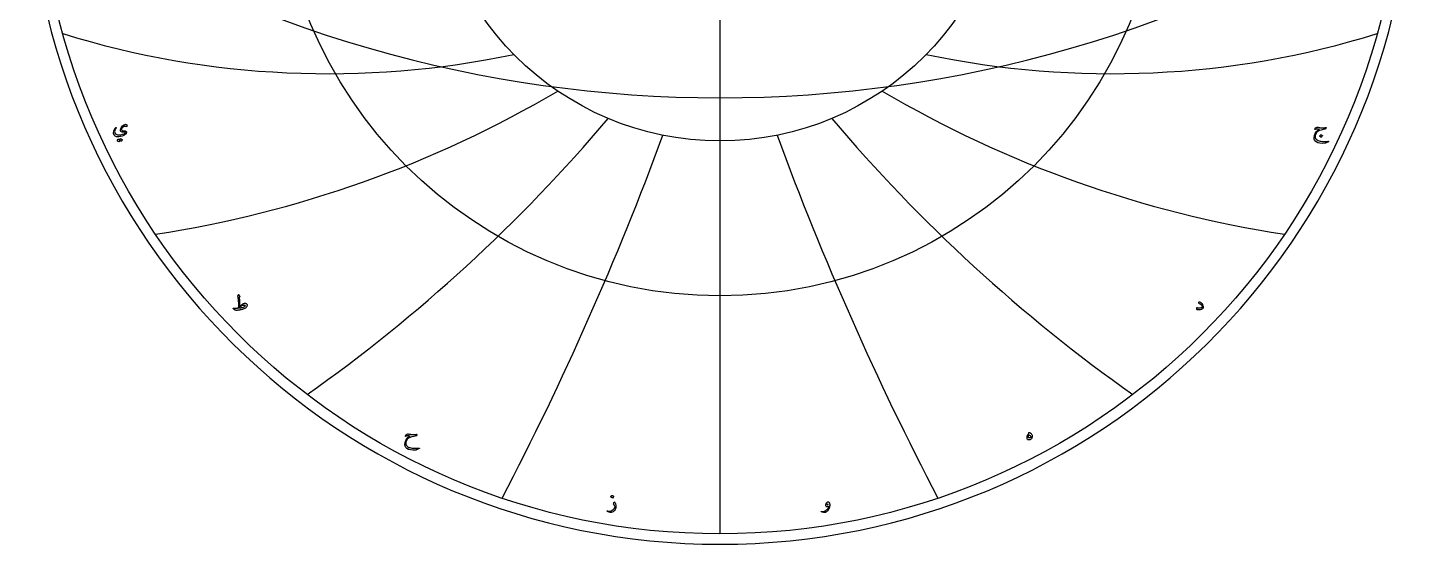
# Model space of a CAD drawing. Header units: millimetres. Extents: x -256 to 256, y -256 to 260.
# Drawn here: x -256 to 256, y -256 to -65 of the extents above; entities that cross this region are included whole.
import ezdxf

# ---------------------------------------------------------------- set-up
doc = ezdxf.new("R2010")
doc.units = ezdxf.units.MM
for name, color, linetype in [('CUT_OUTER', 1, 'Continuous'), ('ENGRAVE', 7, 'Continuous'), ('ENGRAVE_FINE', 8, 'Continuous'), ('TEXT', 5, 'Continuous')]:
    doc.layers.add(name, color=color, linetype=linetype)

msp = doc.modelspace()

# ---------------------------------------------------------------- linework, layer by layer
at = {"layer": 'CUT_OUTER'}
msp.add_arc((0, 0), 256.05, 91.4063, 88.5938, dxfattribs=at)
at = {"layer": 'ENGRAVE'}
for points in [[(0, -252.2), (0, 252.2)], [(0, -252.2), (0, -106.97)]]:
    msp.add_lwpolyline(points, dxfattribs=at)
for radius in [252.2, 164.25, 106.97]:
    msp.add_circle((0, 0), radius, dxfattribs=at)
for centre, radius, start, end in [((-144.85, 250.88), 333.02, 252.8493, 281.8826), ((144.85, 250.88), 333.02, 258.1174, 287.1507), ((-271.84, 271.84), 418.06, 278.6725, 300.4474), ((271.84, 271.84), 418.06, 239.5526, 261.3275), ((-497.74, 287.37), 597.75, 305.25784, 319.77448), ((497.74, 287.37), 597.75, 220.22552, 234.74216), ((-1108.08, 296.91), 1158.87, 332.45602, 339.71434), ((1108.08, 296.91), 1158.87, 200.28566, 207.54398)]:
    msp.add_arc(centre, radius, start, end, dxfattribs=at)
at = {"layer": 'ENGRAVE_FINE'}
msp.add_arc((0, 376.97), 468.02, 237.4836, 302.5164, dxfattribs=at)
at = {"layer": 'TEXT'}
for points in [[(-219.57, -101.69), (-219.82, -101.61), (-220.1, -101.6), (-220.41, -101.68), (-220.75, -101.84), (-220.96, -101.99), (-221.14, -102.17), (-221.29, -102.38), (-221.39, -102.61), (-221.4, -102.66), (-221.4, -102.71), (-221.4, -102.76), (-221.38, -102.81), (-221.25, -102.98), (-221.05, -103.1), (-220.76, -103.19), (-220.39, -103.23), (-220.02, -103.27), (-219.75, -103.34), (-219.58, -103.45), (-219.52, -103.58), (-219.51, -103.86), (-219.57, -104.11), (-219.69, -104.34), (-219.87, -104.53), (-220.44, -104.92), (-221.06, -105.21), (-221.71, -105.39), (-222.4, -105.48), (-223.15, -105.42), (-223.72, -105.2), (-224.09, -104.8), (-224.27, -104.22), (-224.28, -103.91), (-224.24, -103.56), (-224.14, -103.2), (-223.98, -102.8), (-223.92, -102.69), (-223.87, -102.58), (-223.81, -102.48), (-223.75, -102.38), (-223.69, -102.29), (-223.62, -102.19), (-223.56, -102.1), (-223.49, -102.02), (-223.45, -101.98), (-223.42, -101.97), (-223.39, -101.97), (-223.37, -102), (-223.35, -102.04), (-223.35, -102.07), (-223.36, -102.11), (-223.37, -102.14), (-223.69, -102.65), (-223.88, -103.12), (-223.94, -103.53), (-223.87, -103.89), (-223.64, -104.27), (-223.31, -104.54), (-222.87, -104.7), (-222.32, -104.74), (-221.62, -104.69), (-220.99, -104.54), (-220.43, -104.31), (-219.94, -103.99), (-219.91, -103.96), (-219.9, -103.94), (-219.9, -103.91), (-219.93, -103.88), (-220.03, -103.83), (-220.21, -103.79), (-220.47, -103.75), (-220.8, -103.73), (-221.14, -103.69), (-221.4, -103.61), (-221.58, -103.49), (-221.68, -103.34), (-221.72, -103.16), (-221.74, -102.97), (-221.72, -102.78), (-221.66, -102.57), (-221.49, -102.17), (-221.25, -101.8), (-220.94, -101.46), (-220.57, -101.16), (-220.47, -101.08), (-220.38, -101.02), (-220.28, -100.97), (-220.19, -100.92), (-220.11, -100.89), (-220.02, -100.86), (-219.94, -100.85), (-219.87, -100.84), (-219.57, -100.87), (-219.39, -101), (-219.32, -101.23), (-219.37, -101.56), (-219.41, -101.65), (-219.45, -101.7), (-219.51, -101.72), (-219.57, -101.69)], [(224.15, -102.17), (223.97, -102.59), (223.95, -102.62), (223.93, -102.64), (223.91, -102.65), (223.88, -102.66), (223.02, -102.79), (222.3, -102.96), (221.73, -103.16), (221.29, -103.39), (220.67, -103.89), (220.28, -104.44), (220.1, -105.04), (220.15, -105.69), (220.29, -106.04), (220.52, -106.35), (220.84, -106.62), (221.26, -106.85), (221.56, -106.95), (221.93, -107.03), (222.37, -107.1), (222.88, -107.14), (223.16, -107.15), (223.42, -107.16), (223.69, -107.17), (223.95, -107.17), (224.21, -107.16), (224.46, -107.15), (224.7, -107.14), (224.94, -107.12), (225, -107.11), (225.04, -107.12), (225.08, -107.13), (225.1, -107.15), (225.11, -107.17), (225.11, -107.2), (225.11, -107.22), (225.1, -107.25), (225.09, -107.26), (225.08, -107.28), (225.07, -107.29), (225.05, -107.29), (225.04, -107.3), (225.03, -107.31), (225.01, -107.31), (225, -107.32), (224.77, -107.39), (224.58, -107.47), (224.41, -107.54), (224.26, -107.62), (224.17, -107.68), (224.08, -107.73), (224.01, -107.77), (223.94, -107.8), (223.88, -107.82), (223.83, -107.84), (223.79, -107.86), (223.77, -107.86), (222.71, -107.9), (221.81, -107.83), (221.07, -107.63), (220.48, -107.33), (220.06, -106.91), (219.81, -106.38), (219.74, -105.75), (219.83, -105.02), (220.09, -104.28), (220.48, -103.65), (221.02, -103.13), (221.71, -102.72), (221.22, -102.63), (220.8, -102.61), (220.44, -102.66), (220.14, -102.78), (220.12, -102.78), (220.09, -102.79), (220.07, -102.79), (220.05, -102.79), (220.03, -102.78), (220.02, -102.77), (220.01, -102.76), (220.01, -102.74), (220.02, -102.64), (220.04, -102.55), (220.06, -102.45), (220.09, -102.36), (220.19, -102.18), (220.34, -102.04), (220.56, -101.96), (220.83, -101.92), (221, -101.92), (221.22, -101.94), (221.48, -101.98), (221.78, -102.03), (222.1, -102.09), (222.39, -102.13), (222.65, -102.15), (222.89, -102.15), (223.01, -102.14), (223.13, -102.14), (223.26, -102.13), (223.39, -102.11), (223.54, -102.1), (223.69, -102.08), (223.84, -102.06), (224.01, -102.03), (224.1, -102.03), (224.15, -102.05), (224.17, -102.1), (224.15, -102.17)], [(-221.74, -106.16), (-221.73, -106.15), (-221.72, -106.14), (-221.7, -106.14), (-221.68, -106.14), (-221.6, -106.17), (-221.53, -106.2), (-221.46, -106.24), (-221.39, -106.27), (-221.32, -106.32), (-221.26, -106.36), (-221.19, -106.41), (-221.13, -106.46), (-221.12, -106.48), (-221.11, -106.49), (-221.11, -106.51), (-221.12, -106.53), (-221.49, -107.12), (-221.5, -107.13), (-221.52, -107.13), (-221.54, -107.12), (-221.56, -107.1), (-221.58, -107.09), (-221.61, -107.07), (-221.65, -107.04), (-221.69, -107.01), (-221.75, -106.98), (-221.83, -106.94), (-221.91, -106.89), (-222, -106.83), (-222.3, -107.29), (-222.31, -107.3), (-222.33, -107.31), (-222.35, -107.3), (-222.38, -107.28), (-222.4, -107.27), (-222.43, -107.24), (-222.48, -107.21), (-222.54, -107.17), (-222.61, -107.13), (-222.7, -107.07), (-222.8, -107.01), (-222.92, -106.94), (-222.93, -106.93), (-222.94, -106.92), (-222.93, -106.91), (-222.93, -106.89), (-222.55, -106.33), (-222.54, -106.32), (-222.52, -106.31), (-222.51, -106.31), (-222.48, -106.31), (-222.42, -106.33), (-222.36, -106.36), (-222.3, -106.39), (-222.24, -106.42), (-222.18, -106.45), (-222.12, -106.49), (-222.07, -106.53), (-222.02, -106.57)], [(222.16, -104.68), (222.16, -104.67), (222.18, -104.66), (222.2, -104.66), (222.22, -104.66), (222.37, -104.73), (222.51, -104.8), (222.64, -104.89), (222.77, -104.99), (222.78, -105), (222.78, -105.02), (222.78, -105.04), (222.77, -105.05), (222.41, -105.64), (222.4, -105.65), (222.38, -105.66), (222.36, -105.65), (222.33, -105.63), (222.31, -105.62), (222.28, -105.59), (222.23, -105.56), (222.17, -105.52), (222.1, -105.48), (222.01, -105.42), (221.91, -105.36), (221.79, -105.29), (221.78, -105.28), (221.77, -105.27), (221.77, -105.26), (221.78, -105.25)], [(-178.28, -164.2), (-178.24, -164.12), (-178.21, -164.05), (-178.18, -163.98), (-178.16, -163.93), (-178.14, -163.88), (-178.12, -163.85), (-178.11, -163.82), (-178.1, -163.81), (-178.09, -163.79), (-178.07, -163.78), (-178.05, -163.77), (-178.03, -163.77), (-178.01, -163.77), (-178, -163.78), (-177.99, -163.8), (-177.98, -163.82), (-177.94, -163.92), (-177.9, -164), (-177.87, -164.08), (-177.84, -164.14), (-177.82, -164.17), (-177.8, -164.2), (-177.78, -164.23), (-177.76, -164.27), (-177.73, -164.3), (-177.7, -164.34), (-177.67, -164.38), (-177.63, -164.42), (-177.61, -164.46), (-177.6, -164.5), (-177.61, -164.54), (-177.63, -164.58), (-177.78, -164.78), (-177.8, -164.81), (-177.81, -164.84), (-177.82, -164.87), (-177.82, -164.91), (-177.74, -165.76), (-177.69, -166.45), (-177.67, -166.98), (-177.68, -167.35), (-177.68, -167.49), (-177.69, -167.61), (-177.7, -167.72), (-177.71, -167.82), (-177.72, -167.91), (-177.73, -167.99), (-177.74, -168.06), (-177.75, -168.11), (-177.52, -167.94), (-177.31, -167.78), (-177.11, -167.64), (-176.93, -167.51), (-176.77, -167.4), (-176.62, -167.31), (-176.49, -167.24), (-176.38, -167.18), (-176.19, -167.09), (-176.01, -167.02), (-175.84, -166.97), (-175.68, -166.95), (-175.6, -166.94), (-175.51, -166.96), (-175.42, -166.99), (-175.32, -167.05), (-175.14, -167.18), (-175, -167.31), (-174.91, -167.43), (-174.87, -167.55), (-174.88, -167.68), (-174.91, -167.83), (-174.97, -167.99), (-175.05, -168.18), (-175.15, -168.35), (-175.24, -168.5), (-175.32, -168.62), (-175.39, -168.71), (-175.54, -168.82), (-175.8, -168.95), (-176.17, -169.09), (-176.65, -169.24), (-176.91, -169.32), (-177.18, -169.39), (-177.46, -169.45), (-177.73, -169.5), (-178.02, -169.54), (-178.3, -169.58), (-178.59, -169.6), (-178.88, -169.62), (-178.98, -169.6), (-179.08, -169.58), (-179.18, -169.55), (-179.27, -169.52), (-179.35, -169.48), (-179.44, -169.44), (-179.51, -169.39), (-179.59, -169.35), (-179.72, -169.25), (-179.83, -169.15), (-179.92, -169.06), (-179.98, -168.96), (-180.02, -168.88), (-180.03, -168.82), (-180, -168.79), (-179.95, -168.79), (-179.81, -168.81), (-179.65, -168.82), (-179.48, -168.83), (-179.31, -168.83), (-179.12, -168.83), (-178.92, -168.83), (-178.7, -168.82), (-178.48, -168.8), (-177.97, -168.3), (-177.96, -168.1), (-177.96, -167.89), (-177.96, -167.69), (-177.96, -167.48), (-177.97, -167.27), (-177.98, -167.06), (-177.99, -166.84), (-178.01, -166.62), (-178.03, -166.4), (-178.05, -166.19), (-178.07, -165.99), (-178.09, -165.8), (-178.12, -165.61), (-178.14, -165.43), (-178.16, -165.25), (-178.18, -165.08), (-178.2, -164.92), (-178.22, -164.78), (-178.23, -164.67), (-178.25, -164.56), (-178.26, -164.48), (-178.27, -164.42), (-178.28, -164.37), (-178.29, -164.34), (-178.29, -164.31), (-178.29, -164.28), (-178.29, -164.24), (-178.28, -164.2)], [(-176.62, -167.83), (-176.92, -167.95), (-177.26, -168.15), (-177.62, -168.41), (-178.03, -168.75), (-177.64, -168.7), (-177.27, -168.64), (-176.92, -168.57), (-176.59, -168.49), (-176.28, -168.4), (-175.99, -168.3), (-175.72, -168.19), (-175.48, -168.07), (-175.65, -167.86), (-175.89, -167.75), (-176.22, -167.74), (-176.62, -167.83)], [(177.03, -166.91), (177.06, -166.82), (177.09, -166.74), (177.12, -166.67), (177.15, -166.6), (177.17, -166.54), (177.2, -166.5), (177.23, -166.46), (177.25, -166.43), (177.29, -166.4), (177.33, -166.38), (177.38, -166.39), (177.43, -166.41), (177.89, -166.72), (178.24, -167.07), (178.49, -167.48), (178.63, -167.94), (178.65, -168.07), (178.66, -168.19), (178.67, -168.32), (178.67, -168.44), (178.66, -168.56), (178.64, -168.67), (178.62, -168.78), (178.59, -168.88), (178.56, -168.94), (178.53, -168.99), (178.48, -169.03), (178.43, -169.07), (178.24, -169.16), (178.05, -169.24), (177.86, -169.3), (177.65, -169.35), (177.45, -169.39), (177.24, -169.42), (177.02, -169.44), (176.8, -169.45), (176.54, -169.41), (176.38, -169.26), (176.33, -169.02), (176.37, -168.66), (176.38, -168.63), (176.4, -168.6), (176.43, -168.58), (176.46, -168.56), (176.49, -168.57), (176.52, -168.58), (176.55, -168.59), (176.58, -168.62), (176.67, -168.67), (176.8, -168.7), (176.96, -168.7), (177.16, -168.69), (177.58, -168.63), (177.93, -168.56), (178.2, -168.48), (178.39, -168.39), (178.4, -168.38), (178.4, -168.36), (178.41, -168.34), (178.4, -168.3), (178.27, -167.93), (178.02, -167.61), (177.64, -167.33), (177.14, -167.09), (177.08, -167.06), (177.04, -167.02), (177.02, -166.97), (177.03, -166.91)], [(114.29, -214.77), (114.36, -214.74), (114.44, -214.73), (114.52, -214.75), (114.61, -214.79), (114.84, -214.95), (115.04, -215.12), (115.19, -215.32), (115.32, -215.53), (115.4, -215.76), (115.45, -215.99), (115.45, -216.23), (115.42, -216.47), (115.35, -216.69), (115.27, -216.89), (115.16, -217.06), (115.02, -217.21), (114.87, -217.33), (114.71, -217.41), (114.53, -217.46), (114.35, -217.48), (114.11, -217.46), (113.91, -217.39), (113.76, -217.28), (113.65, -217.11), (113.59, -216.9), (113.56, -216.67), (113.58, -216.4), (113.64, -216.11), (113.74, -215.8), (113.87, -215.51), (114.04, -215.24), (114.24, -214.98), (114.25, -214.97), (114.25, -214.94), (114.25, -214.92), (114.26, -214.88), (114.26, -214.84), (114.26, -214.8), (114.28, -214.78), (114.29, -214.77)], [(-112.16, -215.54), (-112.34, -215.96), (-112.36, -215.99), (-112.38, -216.01), (-112.4, -216.02), (-112.43, -216.03), (-113.29, -216.17), (-114.01, -216.33), (-114.58, -216.53), (-115.02, -216.76), (-115.64, -217.26), (-116.03, -217.81), (-116.2, -218.41), (-116.16, -219.06), (-116.02, -219.41), (-115.79, -219.72), (-115.47, -219.99), (-115.04, -220.22), (-114.75, -220.32), (-114.38, -220.4), (-113.94, -220.47), (-113.43, -220.51), (-113.15, -220.53), (-112.88, -220.53), (-112.62, -220.54), (-112.36, -220.54), (-112.1, -220.53), (-111.85, -220.52), (-111.61, -220.51), (-111.37, -220.49), (-111.31, -220.49), (-111.27, -220.49), (-111.23, -220.5), (-111.21, -220.52), (-111.2, -220.54), (-111.2, -220.57), (-111.2, -220.59), (-111.21, -220.62), (-111.22, -220.64), (-111.23, -220.65), (-111.24, -220.66), (-111.26, -220.66), (-111.27, -220.67), (-111.28, -220.68), (-111.3, -220.68), (-111.31, -220.69), (-111.54, -220.76), (-111.73, -220.84), (-111.9, -220.91), (-112.05, -220.99), (-112.14, -221.05), (-112.23, -221.1), (-112.3, -221.14), (-112.37, -221.17), (-112.43, -221.2), (-112.48, -221.21), (-112.52, -221.23), (-112.54, -221.23), (-113.6, -221.27), (-114.5, -221.2), (-115.24, -221.01), (-115.83, -220.7), (-116.25, -220.28), (-116.5, -219.75), (-116.57, -219.13), (-116.48, -218.39), (-116.22, -217.65), (-115.83, -217.02), (-115.29, -216.5), (-114.6, -216.09), (-115.09, -216), (-115.51, -215.98), (-115.87, -216.03), (-116.17, -216.15), (-116.19, -216.16), (-116.22, -216.16), (-116.24, -216.16), (-116.26, -216.16), (-116.28, -216.16), (-116.29, -216.14), (-116.3, -216.13), (-116.3, -216.11), (-116.29, -216.01), (-116.27, -215.92), (-116.25, -215.82), (-116.22, -215.73), (-116.12, -215.55), (-115.97, -215.41), (-115.75, -215.33), (-115.48, -215.29), (-115.31, -215.29), (-115.09, -215.31), (-114.83, -215.35), (-114.53, -215.4), (-114.21, -215.46), (-113.92, -215.5), (-113.66, -215.52), (-113.42, -215.52), (-113.3, -215.51), (-113.18, -215.51), (-113.05, -215.5), (-112.92, -215.48), (-112.77, -215.47), (-112.62, -215.45), (-112.47, -215.43), (-112.3, -215.4), (-112.21, -215.4), (-112.16, -215.42), (-112.14, -215.47), (-112.16, -215.54)], [(115.03, -216.43), (115.06, -216.39), (115.07, -216.34), (115.04, -216.28), (114.99, -216.2), (114.81, -216.01), (114.64, -215.87), (114.47, -215.79), (114.3, -215.77), (114.22, -215.78), (114.15, -215.82), (114.08, -215.89), (114.02, -215.99), (113.97, -216.1), (113.94, -216.19), (113.93, -216.27), (113.94, -216.34), (113.99, -216.47), (114.08, -216.56), (114.22, -216.61), (114.39, -216.63), (114.58, -216.61), (114.74, -216.58), (114.9, -216.52), (115.03, -216.43)], [(-39.19, -240.4), (-39.18, -240.38), (-39.18, -240.37), (-39.17, -240.37), (-39.16, -240.36), (-39.14, -240.36), (-39.12, -240.37), (-39.08, -240.39), (-39.05, -240.42), (-38.91, -240.59), (-38.79, -240.78), (-38.68, -241), (-38.6, -241.25), (-38.53, -241.52), (-38.49, -241.78), (-38.48, -242.03), (-38.49, -242.29), (-38.56, -242.62), (-38.67, -242.94), (-38.83, -243.25), (-39.03, -243.54), (-39.27, -243.81), (-39.55, -244.02), (-39.86, -244.19), (-40.21, -244.31), (-40.3, -244.33), (-40.4, -244.33), (-40.49, -244.32), (-40.58, -244.3), (-40.8, -244.23), (-40.99, -244.16), (-41.16, -244.09), (-41.31, -244.03), (-41.44, -243.98), (-41.55, -243.93), (-41.64, -243.89), (-41.7, -243.85), (-41.72, -243.84), (-41.73, -243.83), (-41.73, -243.82), (-41.73, -243.81), (-41.73, -243.79), (-41.73, -243.78), (-41.72, -243.76), (-41.71, -243.75), (-41.7, -243.74), (-41.68, -243.74), (-41.66, -243.74), (-41.64, -243.74), (-41.51, -243.78), (-41.38, -243.81), (-41.26, -243.83), (-41.15, -243.85), (-41.04, -243.86), (-40.93, -243.86), (-40.83, -243.86), (-40.73, -243.85), (-40.63, -243.84), (-40.53, -243.81), (-40.42, -243.78), (-40.31, -243.74), (-40.2, -243.69), (-40.09, -243.63), (-39.97, -243.56), (-39.85, -243.49), (-39.5, -243.24), (-39.21, -242.97), (-38.96, -242.68), (-38.77, -242.37), (-38.76, -242.35), (-38.75, -242.32), (-38.75, -242.29), (-38.75, -242.25), (-38.84, -242.03), (-38.96, -241.79), (-39.14, -241.52), (-39.36, -241.23), (-39.37, -241.22), (-39.37, -241.2), (-39.38, -241.19), (-39.37, -241.17)], [(-39.98, -237.99), (-39.97, -237.98), (-39.95, -237.98), (-39.94, -237.97), (-39.92, -237.98), (-39.77, -238.04), (-39.62, -238.11), (-39.49, -238.2), (-39.37, -238.3), (-39.35, -238.32), (-39.35, -238.33), (-39.35, -238.35), (-39.36, -238.36), (-39.72, -238.95), (-39.74, -238.97), (-39.75, -238.97), (-39.77, -238.96), (-39.8, -238.94), (-39.82, -238.93), (-39.86, -238.9), (-39.9, -238.87), (-39.96, -238.83), (-40.03, -238.79), (-40.12, -238.73), (-40.22, -238.67), (-40.34, -238.6), (-40.36, -238.59), (-40.36, -238.58), (-40.36, -238.57), (-40.36, -238.56)], [(39.31, -241.06), (39.45, -240.73), (39.6, -240.5), (39.77, -240.36), (39.94, -240.31), (40.05, -240.33), (40.16, -240.39), (40.26, -240.49), (40.36, -240.62), (40.41, -240.7), (40.45, -240.78), (40.49, -240.86), (40.52, -240.95), (40.54, -241.03), (40.56, -241.12), (40.58, -241.22), (40.6, -241.31), (40.62, -241.52), (40.6, -241.77), (40.56, -242.06), (40.48, -242.39), (40.38, -242.73), (40.23, -243.05), (40.03, -243.36), (39.8, -243.65), (39.56, -243.91), (39.34, -244.09), (39.15, -244.21), (38.99, -244.26), (38.82, -244.27), (38.63, -244.27), (38.41, -244.25), (38.17, -244.22), (38.05, -244.2), (37.93, -244.17), (37.83, -244.15), (37.73, -244.13), (37.65, -244.1), (37.57, -244.08), (37.5, -244.05), (37.43, -244.03), (37.4, -244.01), (37.37, -243.99), (37.36, -243.96), (37.36, -243.94), (37.37, -243.91), (37.39, -243.89), (37.42, -243.89), (37.46, -243.89), (37.76, -243.92), (38.05, -243.92), (38.33, -243.9), (38.61, -243.84), (38.7, -243.82), (38.79, -243.78), (38.9, -243.72), (39.01, -243.65), (39.13, -243.57), (39.26, -243.47), (39.41, -243.35), (39.56, -243.22), (39.7, -243.09), (39.83, -242.97), (39.95, -242.84), (40.05, -242.73), (40.14, -242.62), (40.2, -242.51), (40.26, -242.41), (40.29, -242.32), (40.27, -242.17), (40.25, -242.07), (40.22, -242), (40.2, -241.96), (40.04, -242.15), (39.86, -242.25), (39.67, -242.26), (39.45, -242.19), (39.27, -242.03), (39.18, -241.79), (39.2, -241.46), (39.31, -241.06)], [(40.01, -241.34), (39.9, -241.2), (39.78, -241.15), (39.66, -241.19), (39.53, -241.31), (39.63, -241.4), (39.75, -241.43), (39.87, -241.41), (40.01, -241.34)]]:
    msp.add_lwpolyline(points, close=True, dxfattribs=at)

doc.saveas('drawing.dxf')
